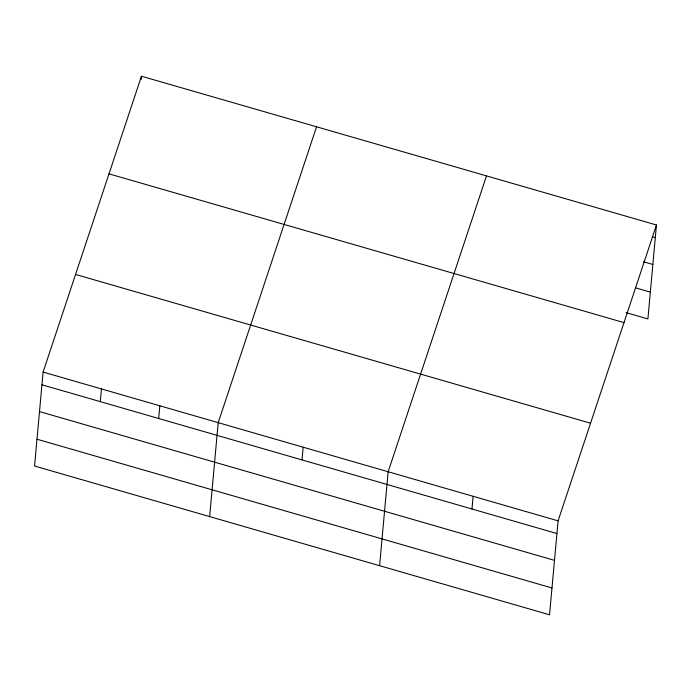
<?xml version="1.0" encoding="UTF-8"?>
<svg xmlns="http://www.w3.org/2000/svg" width="691" height="691" viewBox="0 0 691 691"><rect width="100%" height="100%" fill="white"/><g stroke="black" fill="none" stroke-linecap="round" stroke-linejoin="round"><path stroke-width="1.04" d="M43.101 372.078L34.55 466.019L549.544 614.791L558.095 520.85L656.45 224.981L141.456 76.209L43.101 372.078L558.095 520.85M100.307 401.644L101.465 388.938M141.171 79.387L141.456 76.209M158.68 418.504L159.828 405.798M209.649 516.6L218.201 422.659L316.556 126.79M302.019 459.904L303.168 447.207M379.592 565.696L388.143 471.754L486.499 175.885M471.962 508.999L473.119 496.302M656.45 224.981L647.899 318.922L626.141 312.634M652.183 236.78L655.293 237.678M643.528 261.794L652.857 264.489M635.832 287.922L650.343 292.112M108.997 173.847L623.99 322.619M75.561 274.448L590.555 423.212M41.944 384.783L556.937 533.547M39.499 411.586L554.493 560.358M36.986 439.208L551.979 587.981"/></g></svg>
